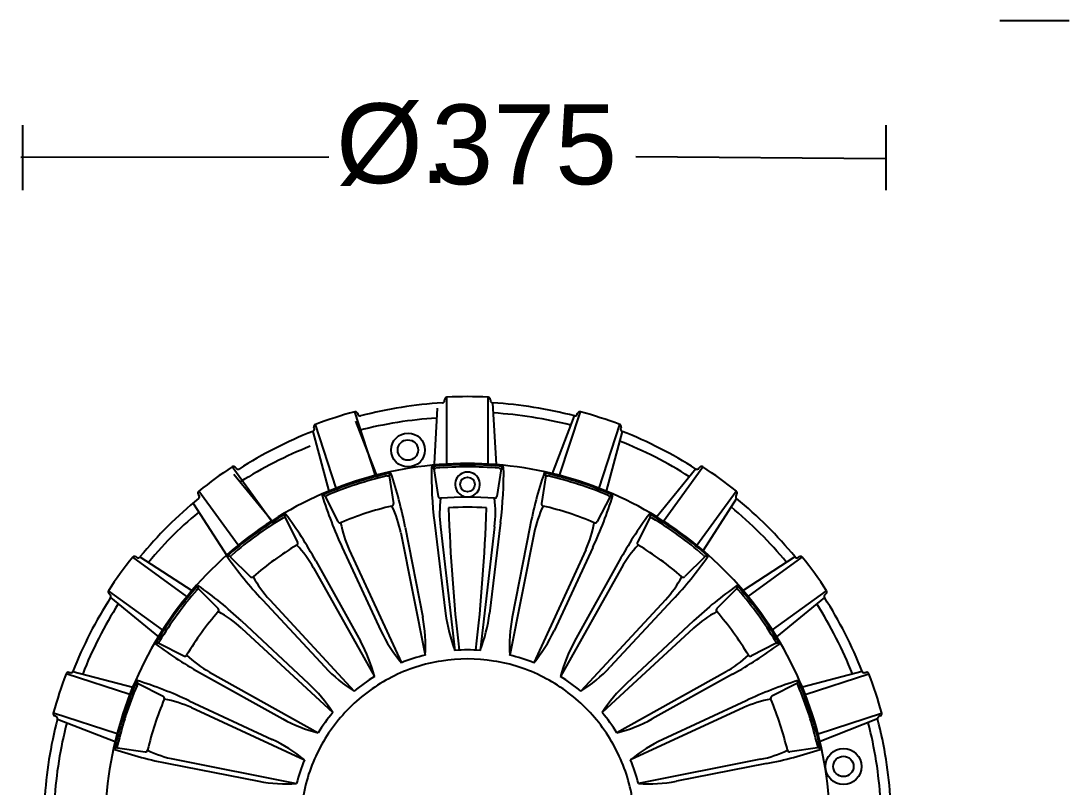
# Model space of a CAD drawing. Extents: x 0 to 122, y 0 to 312.
# Drawn here: x 0.2 to 116.5, y 52.4 to 137.4 of the extents above; entities that cross this region are included whole.
import ezdxf

# ---------------------------------------------------------------- set-up
doc = ezdxf.new("R2010")
doc.units = 0
doc.layers.add('LIVELLO_1', color=160, linetype='Continuous')
doc.styles.add('STD', font='txt')

# ---------------------------------------------------------------- blocks, each defined once
blk = doc.blocks.new('AI9-BLK1')
at = {"layer": 'LIVELLO_1', "color": 7}
for p, q in [((54.89, -18.95), (47.21, -18.95)), ((-61.21, -30.49), (-61.21, -37.71)), ((34.58, -30.49), (34.58, -37.71)), ((-61.4, -34.07), (-27.24, -34.03)), ((6.81, -33.98), (34.51, -34.19)), ((-14.39, -61.05), (-14.38, -60.9)), ((-14.38, -60.91), (-14.38, -60.9)), ((-14.15, -60.67), (-14.14, -60.67)), ((-14.15, -68.1), (-14.15, -60.67)), ((-9.54, -60.67), (-9.56, -60.67)), ((-9.56, -60.67), (-9.55, -60.67)), ((-9.55, -68.1), (-9.55, -60.67)), ((-9.32, -60.9), (-9.31, -61.05)), ((-9.07, -61.3), (-8.68, -68.15)), ((-24.36, -62.29), (-24.37, -62.29)), ((-24.37, -62.29), (-24.37, -62.29)), ((-22.07, -69.35), (-24.37, -62.29)), ((-24.07, -62.43), (-24.02, -62.57)), ((-15.21, -61.89), (-15.59, -68.73)), ((0, -62.74), (-2.47, -69.13)), ((-1.63, -69.35), (0.67, -62.29)), ((0.32, -62.57), (0.37, -62.43)), ((0.37, -62.44), (0.37, -62.43)), ((0.67, -62.29), (0.68, -62.29)), ((-28.73, -63.71), (-28.73, -63.71)), ((-26.44, -70.77), (-28.73, -63.71)), ((-24.29, -63.32), (-21.8, -69.72)), ((2.74, -70.77), (5.04, -63.71)), ((5.03, -63.71), (5.04, -63.7)), ((5.04, -63.71), (5.03, -63.71)), ((-29, -64.47), (-27.25, -71.09)), ((-28.85, -64.14), (-28.89, -64)), ((-28.88, -64), (-28.89, -64)), ((5.3, -64.46), (3.55, -71.09)), ((5.19, -64), (5.15, -64.14)), ((-37.95, -68.4), (-37.96, -68.41)), ((-37.96, -68.41), (-37.96, -68.4)), ((-33.59, -74.41), (-37.95, -68.4)), ((-37.63, -68.45), (-37.53, -68.56)), ((-15.59, -68.59), (-15.59, -68.61)), ((-8.11, -68.59), (-8.11, -68.61)), ((-7.99, -68.35), (-7.84, -68.38)), ((-7.84, -68.4), (-7.84, -68.38)), ((-7.84, -68.38), (-7.84, -68.38)), ((9.89, -74.41), (14.26, -68.4)), ((13.83, -68.56), (13.93, -68.45)), ((13.93, -68.46), (13.93, -68.45)), ((14.26, -68.4), (14.26, -68.41)), ((-37.77, -69.21), (-33.43, -74.52)), ((-20.54, -69.38), (-20.54, -69.4)), ((-20.54, -69.4), (-20.05, -72.46)), ((-20.5, -69.11), (-20.36, -69.09)), ((-20.36, -69.09), (-20.35, -69.1)), ((-20.35, -69.11), (-20.35, -69.1)), ((-15.59, -68.61), (-15.11, -71.68)), ((-8.11, -68.61), (-8.6, -71.68)), ((-3.16, -69.4), (-3.65, -72.46)), ((-3.16, -69.38), (-3.16, -69.4)), ((13.48, -68.63), (9.15, -73.94)), ((-41.65, -71.55), (-41.73, -71.43)), ((-41.72, -71.43), (-41.73, -71.43)), ((-41.67, -71.1), (-41.66, -71.09)), ((-37.31, -77.1), (-41.67, -71.1)), ((-27.66, -71.69), (-27.65, -71.7)), ((-27.65, -71.7), (-26.24, -74.46)), ((-14.84, -71.88), (-14.88, -71.97)), ((-8.86, -71.88), (-8.82, -71.97)), ((3.96, -71.7), (2.54, -74.46)), ((3.96, -71.69), (3.96, -71.7)), ((4.15, -71.49), (4.28, -71.56)), ((4.28, -71.56), (4.28, -71.57)), ((4.28, -71.58), (4.28, -71.57)), ((13.61, -77.1), (17.97, -71.1)), ((17.99, -71.9), (14.28, -77.67)), ((17.98, -71.11), (17.96, -71.09)), ((17.96, -71.09), (17.97, -71.09)), ((-42.27, -72.48), (-38.55, -78.24)), ((-20.24, -72.74), (-20.18, -72.81)), ((-3.46, -72.74), (-3.52, -72.81)), ((-32.17, -73.7), (-32.04, -73.63)), ((-32.13, -73.96), (-32.12, -73.98)), ((-32.12, -73.98), (-30.71, -76.74)), ((-32.04, -73.63), (-32.03, -73.64)), ((-32.02, -73.65), (-32.03, -73.64)), ((8.42, -73.98), (7.01, -76.74)), ((8.43, -73.96), (8.42, -73.98)), ((-25.93, -74.59), (-25.94, -74.68)), ((-18.77, -75.07), (-16.82, -85.06)), ((-15.52, -74.56), (-14.28, -84.66)), ((-14.86, -75.04), (-13.24, -88.75)), ((-8.84, -75.04), (-10.46, -88.75)), ((-8.18, -74.56), (-9.41, -84.66)), ((-4.93, -75.07), (-6.88, -85.06)), ((2.22, -74.59), (2.24, -74.68)), ((-19.25, -75.73), (-16.55, -89.27)), ((-4.45, -75.73), (-7.15, -89.27)), ((-30.8, -77.07), (-30.71, -77.12)), ((-25.75, -77.34), (-21.45, -86.57)), ((-24.97, -77.59), (-19.19, -90.13)), ((1.27, -77.59), (-4.51, -90.13)), ((2.05, -77.34), (-2.25, -86.57)), ((7.1, -77.07), (7.02, -77.12)), ((-48.99, -78.42), (-49, -78.41)), ((-48.98, -78.41), (-48.99, -78.42)), ((-42.98, -82.77), (-48.99, -78.41)), ((-48.66, -78.36), (-48.54, -78.44)), ((-48.19, -78.39), (-42.42, -82.11)), ((-38.18, -78.36), (-38.17, -78.38)), ((-38.17, -78.38), (-35.98, -80.56)), ((-28.68, -78.83), (-23.73, -87.73)), ((4.98, -78.83), (0.03, -87.73)), ((14.47, -78.38), (12.28, -80.56)), ((14.48, -78.36), (14.47, -78.38)), ((14.72, -78.23), (14.83, -78.34)), ((14.83, -78.34), (14.82, -78.35)), ((14.82, -78.36), (14.82, -78.35)), ((24.48, -78.39), (18.72, -82.11)), ((19.28, -82.77), (25.29, -78.41)), ((24.84, -78.44), (24.96, -78.36)), ((24.96, -78.36), (24.96, -78.36)), ((25.29, -78.41), (25.29, -78.42)), ((-28.93, -79.61), (-22.18, -91.65)), ((5.23, -79.61), (-1.52, -91.65)), ((-35.64, -80.58), (-35.62, -80.67)), ((11.93, -80.58), (11.92, -80.67)), ((-51.69, -82.13), (-51.68, -82.13)), ((-45.68, -86.49), (-51.69, -82.13)), ((-51.53, -82.55), (-51.64, -82.45)), ((-51.63, -82.45), (-51.64, -82.45)), ((-41.85, -81.66), (-41.74, -81.56)), ((-41.74, -81.56), (-41.73, -81.56)), ((-41.72, -81.57), (-41.73, -81.56)), ((-41.72, -81.9), (-41.71, -81.91)), ((-41.71, -81.91), (-39.52, -84.11)), ((18.01, -81.91), (15.82, -84.11)), ((18.03, -81.9), (18.01, -81.91)), ((21.98, -86.49), (27.99, -82.13)), ((27.94, -82.45), (27.83, -82.55)), ((27.99, -82.14), (27.98, -82.13)), ((27.98, -82.13), (27.99, -82.13)), ((-51.46, -82.9), (-46.14, -87.23)), ((-34.61, -83.14), (-27.68, -90.59)), ((-33.8, -83.15), (-24.42, -93.28)), ((10.1, -83.15), (0.73, -93.28)), ((10.91, -83.14), (3.97, -90.59)), ((27.76, -82.9), (22.45, -87.23)), ((-39.51, -84.45), (-39.41, -84.47)), ((15.81, -84.45), (15.71, -84.47)), ((-36.94, -85.47), (-29.49, -92.41)), ((13.24, -85.47), (5.79, -92.41)), ((-36.94, -86.28), (-26.8, -95.65)), ((13.24, -86.28), (3.1, -95.65)), ((-46.13, -87.95), (-46.11, -87.96)), ((-46.11, -87.96), (-43.34, -89.37)), ((22.41, -87.96), (19.65, -89.37)), ((22.43, -87.95), (22.41, -87.96)), ((22.69, -87.91), (22.76, -88.04)), ((22.74, -88.06), (22.75, -88.05)), ((22.76, -88.04), (22.75, -88.05)), ((-43.02, -89.28), (-42.97, -89.37)), ((-16.55, -89.27), (-16.55, -89.26)), ((-13.24, -88.75), (-13.24, -88.73)), ((-10.46, -88.75), (-10.46, -88.73)), ((-7.15, -89.27), (-7.14, -89.26)), ((19.32, -89.28), (19.27, -89.37)), ((-19.19, -90.13), (-19.2, -90.11)), ((-4.51, -90.13), (-4.5, -90.11)), ((-56.38, -91.33), (-56.39, -91.35)), ((-56.39, -91.35), (-56.39, -91.35)), ((-49.32, -93.64), (-56.38, -91.35)), ((-55.63, -91.08), (-49, -92.83)), ((-41.25, -91.4), (-32.35, -96.34)), ((-40.48, -91.16), (-28.43, -97.9)), ((-22.18, -91.65), (-22.19, -91.64)), ((-1.52, -91.65), (-1.51, -91.64)), ((16.78, -91.16), (4.73, -97.9)), ((17.55, -91.4), (8.65, -96.34)), ((31.93, -91.08), (25.3, -92.83)), ((25.63, -93.64), (32.68, -91.35)), ((32.25, -91.22), (32.4, -91.19)), ((32.39, -91.19), (32.4, -91.19)), ((32.68, -91.35), (32.69, -91.35)), ((-48.59, -92.23), (-48.52, -92.1)), ((-48.5, -92.1), (-48.52, -92.1)), ((-48.52, -92.1), (-48.52, -92.1)), ((-48.4, -92.41), (-48.38, -92.43)), ((-48.38, -92.43), (-45.62, -93.83)), ((24.69, -92.43), (21.92, -93.83)), ((24.7, -92.41), (24.69, -92.43)), ((-45.5, -94.16), (-45.4, -94.14)), ((-24.42, -93.28), (-24.43, -93.27)), ((0.73, -93.28), (0.74, -93.27)), ((21.8, -94.16), (21.7, -94.14)), ((-42.75, -94.33), (-33.51, -98.63)), ((-42.49, -95.1), (-29.95, -100.89)), ((18.79, -95.1), (6.25, -100.89)), ((19.05, -94.33), (9.82, -98.63)), ((-57.8, -95.71), (-57.8, -95.7)), ((-50.74, -98), (-57.8, -95.71)), ((-57.65, -96), (-57.66, -96.01)), ((-57.52, -96.06), (-57.66, -96.01)), ((-57.35, -96.38), (-50.95, -98.85)), ((-26.8, -95.65), (-26.81, -95.64)), ((3.1, -95.65), (3.11, -95.64)), ((27.04, -98), (34.1, -95.71)), ((33.65, -96.36), (27.26, -98.85)), ((33.96, -96.01), (33.82, -96.06)), ((34.11, -95.72), (34.1, -95.7)), ((34.1, -95.7), (34.11, -95.7)), ((-28.43, -97.9), (-28.44, -97.89)), ((4.73, -97.9), (4.74, -97.89)), ((-50.71, -99.53), (-50.7, -99.54)), ((-50.7, -99.54), (-47.63, -100.02)), ((-47.35, -99.83), (-47.28, -99.9)), ((23.65, -99.83), (23.58, -99.9)), ((27, -99.54), (23.93, -100.02)), ((27.01, -99.53), (27, -99.54)), ((27.28, -99.57), (27.3, -99.72)), ((27.28, -99.73), (27.29, -99.73)), ((27.3, -99.72), (27.29, -99.73)), ((-44.35, -100.83), (-30.81, -103.53)), ((-29.95, -100.89), (-29.97, -100.87)), ((6.25, -100.89), (6.27, -100.87)), ((20.65, -100.83), (7.11, -103.53)), ((-45.01, -101.31), (-35.02, -103.26)), ((21.31, -101.31), (11.32, -103.26)), ((-30.81, -103.53), (-30.82, -103.52)), ((7.11, -103.53), (7.13, -103.52))]:
    blk.add_line(p, q, dxfattribs=at)
for points in [[(-15.86, -68.38), (-15.86, -68.38), (-15.71, -68.35)], [(-15.59, -68.59), (-15.59, -68.59), (-15.59, -68.59), (-15.59, -68.59), (-15.57, -68.59), (-15.55, -68.59), (-15.52, -68.58)], [(-15.52, -68.58), (-15.48, -68.58), (-15.44, -68.57), (-15.39, -68.56), (-15.35, -68.55)], [(-8.35, -68.55), (-8.31, -68.56), (-8.26, -68.57), (-8.22, -68.58), (-8.18, -68.58)], [(-8.18, -68.58), (-8.15, -68.59), (-8.13, -68.59), (-8.11, -68.59), (-8.11, -68.59), (-8.11, -68.59), (-8.11, -68.59)], [(-20.79, -69.41), (-20.74, -69.4), (-20.7, -69.4), (-20.65, -69.4), (-20.62, -69.39)], [(-20.62, -69.39), (-20.59, -69.38), (-20.56, -69.38), (-20.55, -69.38), (-20.55, -69.38), (-20.54, -69.38)], [(-3.35, -69.1), (-3.34, -69.09), (-3.19, -69.11)], [(-3.16, -69.38), (-3.16, -69.38), (-3.16, -69.38), (-3.15, -69.38), (-3.14, -69.38), (-3.11, -69.38), (-3.08, -69.39)], [(-3.08, -69.39), (-3.04, -69.4), (-3, -69.4), (-2.96, -69.4), (-2.91, -69.41)], [(-27.98, -71.57), (-27.98, -71.56), (-27.85, -71.49)], [(-27.66, -71.69), (-27.66, -71.69), (-27.66, -71.69), (-27.65, -71.69), (-27.64, -71.68), (-27.62, -71.67), (-27.59, -71.66)], [(-27.59, -71.66), (-27.56, -71.64), (-27.52, -71.62), (-27.48, -71.59), (-27.44, -71.57)], [(3.74, -71.57), (3.78, -71.59), (3.82, -71.62), (3.86, -71.64), (3.89, -71.66)], [(3.89, -71.66), (3.92, -71.67), (3.94, -71.68), (3.96, -71.69), (3.96, -71.69), (3.96, -71.69), (3.96, -71.69)], [(-32.35, -74.07), (-32.31, -74.05), (-32.27, -74.03), (-32.23, -74.01), (-32.19, -74)], [(-32.19, -74), (-32.16, -73.99), (-32.14, -73.97), (-32.13, -73.97), (-32.13, -73.96), (-32.13, -73.96)], [(8.33, -73.64), (8.34, -73.63), (8.47, -73.7)], [(8.43, -73.96), (8.43, -73.96), (8.43, -73.96), (8.43, -73.97), (8.45, -73.97), (8.47, -73.99), (8.49, -74)], [(8.49, -74), (8.53, -74.01), (8.57, -74.03), (8.61, -74.05), (8.65, -74.07)], [(-38.52, -78.35), (-38.52, -78.34), (-38.42, -78.23)], [(-38.18, -78.36), (-38.18, -78.36), (-38.18, -78.36), (-38.16, -78.35), (-38.15, -78.33), (-38.13, -78.31)], [(-38.13, -78.31), (-38.1, -78.28), (-38.07, -78.26), (-38.04, -78.21), (-38.01, -78.18)], [(14.31, -78.18), (14.34, -78.21), (14.37, -78.26), (14.4, -78.28), (14.43, -78.31)], [(14.43, -78.31), (14.45, -78.33), (14.47, -78.35), (14.48, -78.36), (14.48, -78.36), (14.48, -78.36), (14.48, -78.36)], [(-41.9, -82.07), (-41.87, -82.04), (-41.84, -82.01), (-41.8, -81.98), (-41.78, -81.96)], [(-41.78, -81.96), (-41.75, -81.94), (-41.74, -81.92), (-41.73, -81.91), (-41.72, -81.91), (-41.72, -81.9)], [(18.03, -81.9), (18.03, -81.9), (18.03, -81.9), (18.03, -81.91), (18.04, -81.92), (18.06, -81.94), (18.08, -81.96)], [(18.04, -81.56), (18.05, -81.56), (18.15, -81.66)], [(18.08, -81.96), (18.11, -81.98), (18.14, -82.01), (18.17, -82.04), (18.21, -82.07)], [(-46.45, -88.05), (-46.46, -88.04), (-46.39, -87.91)], [(-46.13, -87.95), (-46.13, -87.95), (-46.12, -87.95), (-46.12, -87.95), (-46.11, -87.94), (-46.1, -87.91), (-46.09, -87.89)], [(-46.09, -87.89), (-46.07, -87.86), (-46.05, -87.82), (-46.04, -87.77), (-46.02, -87.73)], [(22.32, -87.73), (22.34, -87.77), (22.35, -87.82), (22.37, -87.86), (22.39, -87.89)], [(22.39, -87.89), (22.4, -87.91), (22.41, -87.94), (22.42, -87.95), (22.42, -87.95), (22.43, -87.95)], [(-48.52, -92.64), (-48.49, -92.59), (-48.47, -92.56), (-48.45, -92.52), (-48.43, -92.48)], [(-48.43, -92.48), (-48.42, -92.46), (-48.41, -92.44), (-48.4, -92.43), (-48.4, -92.42), (-48.4, -92.41)], [(24.7, -92.41), (24.7, -92.41), (24.7, -92.42), (24.7, -92.43), (24.71, -92.44), (24.72, -92.46), (24.73, -92.48)], [(24.73, -92.48), (24.75, -92.52), (24.77, -92.56), (24.79, -92.59), (24.82, -92.64)], [(24.82, -92.1), (24.83, -92.1), (24.9, -92.23)], [(-50.99, -99.73), (-51, -99.72), (-50.98, -99.57)], [(-50.71, -99.53), (-50.71, -99.53), (-50.71, -99.53), (-50.71, -99.53), (-50.71, -99.51), (-50.7, -99.5), (-50.7, -99.46)], [(-50.7, -99.46), (-50.69, -99.42), (-50.69, -99.38), (-50.69, -99.34), (-50.68, -99.29)], [(26.98, -99.29), (26.99, -99.34), (26.99, -99.38), (26.99, -99.42), (27, -99.46)], [(27, -99.46), (27, -99.5), (27.01, -99.51), (27.01, -99.53), (27.01, -99.53)]]:
    blk.add_lwpolyline(points, dxfattribs=at)
for centre, radius in [((-18.45, -66.53), 1.88), ((-18.46, -66.53), 1.13), ((-11.85, -70.35), 0.815), ((29.86, -101.62), 2), ((29.86, -101.62), 1.13)]:
    blk.add_circle(centre, radius, dxfattribs=at)
for points in [[(-14.63, -61.3), (-17.72, -61.49), (-20.71, -61.96), (-23.71, -62.74)], [(-14.64, -61.31), (-14.5, -61.3), (-14.39, -61.19), (-14.39, -61.05)], [(-14.63, -61.31), (-14.5, -61.29), (-14.4, -61.18), (-14.39, -61.05)], [(-9.55, -60.67), (-11.14, -60.59), (-12.55, -60.59), (-14.14, -60.67)], [(-9.31, -61.05), (-9.3, -61.18), (-9.2, -61.29), (-9.07, -61.31)], [(0.01, -62.74), (-2.99, -61.96), (-5.97, -61.49), (-9.07, -61.3)], [(-24.37, -62.29), (-25.9, -62.71), (-27.25, -63.14), (-28.73, -63.7)], [(-24.01, -62.57), (-23.97, -62.7), (-23.84, -62.78), (-23.71, -62.74)], [(-4.67, -62.89), (-6.16, -62.66), (-7.5, -62.51), (-9.01, -62.42)], [(0, -62.74), (0.14, -62.78), (0.28, -62.71), (0.32, -62.57)], [(0.01, -62.74), (0.14, -62.78), (0.27, -62.7), (0.32, -62.57)], [(5.04, -63.7), (3.55, -63.14), (2.21, -62.71), (0.67, -62.29)], [(-19.61, -63.47), (-21.1, -63.71), (-22.42, -63.98), (-23.88, -64.36)], [(-15.27, -63), (-16.79, -63.09), (-18.11, -63.23), (-19.61, -63.47)], [(-0.4, -63.78), (-1.87, -63.4), (-3.17, -63.13), (-4.67, -62.89)], [(-29, -64.46), (-31.88, -65.59), (-34.58, -66.96), (-37.19, -68.64)], [(-29, -64.46), (-28.88, -64.41), (-28.81, -64.27), (-28.85, -64.14)], [(-29, -64.47), (-28.88, -64.42), (-28.81, -64.27), (-28.85, -64.14)], [(5.16, -64.14), (5.11, -64.27), (5.17, -64.41), (5.3, -64.46)], [(13.49, -68.64), (10.88, -66.96), (8.19, -65.59), (5.3, -64.46)], [(-29.3, -66.11), (-30.71, -66.67), (-31.92, -67.22), (-33.27, -67.91)], [(8.99, -67.33), (7.65, -66.65), (6.42, -66.1), (5.01, -65.54)], [(12.78, -69.49), (11.5, -68.68), (10.34, -68.02), (8.99, -67.33)], [(-37.96, -68.4), (-39.29, -69.27), (-40.43, -70.1), (-41.67, -71.09)], [(-37.53, -68.56), (-37.45, -68.67), (-37.3, -68.7), (-37.19, -68.64)], [(-33.27, -67.91), (-34.62, -68.59), (-35.79, -69.26), (-37.06, -70.07)], [(-15.86, -68.38), (-15.88, -70.49), (-15.77, -72.47), (-15.52, -74.56)], [(-15.37, -68.31), (-15.5, -68.32), (-15.58, -68.33), (-15.71, -68.35)], [(-8.33, -68.31), (-10.68, -68.11), (-13.02, -68.11), (-15.37, -68.31)], [(-8.35, -68.55), (-10.69, -68.34), (-13.01, -68.34), (-15.35, -68.55)], [(-7.99, -68.35), (-8.12, -68.33), (-8.2, -68.32), (-8.33, -68.31)], [(-8.18, -74.56), (-7.93, -72.47), (-7.82, -70.49), (-7.84, -68.38)], [(-8.01, -68.44), (-8.06, -68.48), (-8.09, -68.53), (-8.11, -68.59)], [(-7.84, -68.4), (-7.9, -68.39), (-7.96, -68.41), (-8.01, -68.44)], [(13.48, -68.63), (13.6, -68.71), (13.76, -68.67), (13.83, -68.56)], [(13.49, -68.64), (13.61, -68.7), (13.75, -68.67), (13.83, -68.56)], [(17.98, -71.09), (16.73, -70.1), (15.59, -69.27), (14.26, -68.4)], [(-20.84, -69.18), (-23.14, -69.71), (-25.36, -70.43), (-27.53, -71.35)], [(-20.79, -69.41), (-23.07, -69.93), (-25.28, -70.65), (-27.44, -71.57)], [(-20.5, -69.11), (-20.64, -69.13), (-20.71, -69.15), (-20.84, -69.18)], [(-20.49, -69.21), (-20.53, -69.26), (-20.55, -69.31), (-20.54, -69.38)], [(-20.35, -69.11), (-20.41, -69.12), (-20.46, -69.15), (-20.49, -69.21)], [(-18.77, -75.07), (-19.17, -73.01), (-19.68, -71.09), (-20.35, -69.1)], [(-3.35, -69.1), (-4.02, -71.09), (-4.53, -73.01), (-4.93, -75.07)], [(-2.86, -69.18), (-2.98, -69.15), (-3.07, -69.13), (-3.19, -69.11)], [(3.74, -71.57), (1.58, -70.65), (-0.62, -69.93), (-2.91, -69.41)], [(3.84, -71.35), (1.67, -70.43), (-0.56, -69.71), (-2.86, -69.18)], [(-41.69, -71.9), (-44.08, -73.87), (-46.22, -76), (-48.19, -78.39)], [(-41.69, -71.9), (-41.59, -71.81), (-41.57, -71.66), (-41.65, -71.55)], [(-41.69, -71.9), (-41.59, -71.82), (-41.56, -71.66), (-41.65, -71.55)], [(-27.98, -71.57), (-27.35, -73.58), (-26.63, -75.43), (-25.75, -77.34)], [(-27.53, -71.35), (-27.66, -71.41), (-27.73, -71.44), (-27.85, -71.49)], [(-15.11, -71.68), (-15.08, -71.8), (-14.97, -71.9), (-14.84, -71.88)], [(-14.84, -71.88), (-14.97, -72.94), (-14.98, -73.99), (-14.86, -75.04)], [(-8.86, -71.88), (-10.87, -71.72), (-12.83, -71.72), (-14.84, -71.88)], [(-12.55, -71.53), (-12.12, -71.79), (-11.58, -71.79), (-11.14, -71.53)], [(-8.86, -71.88), (-8.73, -71.9), (-8.62, -71.8), (-8.6, -71.68)], [(-8.84, -75.04), (-8.72, -73.99), (-8.72, -72.94), (-8.86, -71.88)], [(2.05, -77.34), (2.93, -75.43), (3.65, -73.58), (4.28, -71.57)], [(4.15, -71.49), (4.03, -71.44), (3.96, -71.41), (3.84, -71.35)], [(4.1, -71.58), (4.04, -71.6), (3.99, -71.64), (3.96, -71.69)], [(4.28, -71.58), (4.22, -71.56), (4.16, -71.56), (4.1, -71.58)], [(24.49, -78.39), (22.52, -76), (20.39, -73.87), (17.99, -71.9)], [(-20.24, -72.74), (-22.2, -73.2), (-24.07, -73.81), (-25.93, -74.59)], [(-20.24, -72.74), (-20.12, -72.71), (-20.03, -72.59), (-20.05, -72.46)], [(-19.25, -75.73), (-19.45, -74.7), (-19.79, -73.7), (-20.24, -72.74)], [(-9.74, -72.94), (-11.18, -72.85), (-12.52, -72.85), (-13.96, -72.94)], [(-13.96, -72.94), (-13.76, -78.43), (-13.4, -83.25), (-12.79, -88.72)], [(-10.91, -88.72), (-10.3, -83.25), (-9.94, -78.43), (-9.74, -72.94)], [(-3.46, -72.74), (-3.91, -73.7), (-4.25, -74.7), (-4.45, -75.73)], [(-3.65, -72.46), (-3.67, -72.59), (-3.58, -72.71), (-3.46, -72.74)], [(2.22, -74.59), (0.37, -73.81), (-1.5, -73.2), (-3.46, -72.74)], [(20.62, -75.77), (19.55, -74.7), (18.55, -73.8), (17.39, -72.83)], [(-41.67, -73.42), (-42.84, -74.38), (-43.82, -75.28), (-44.89, -76.35)], [(-32.47, -73.87), (-34.49, -75.08), (-36.39, -76.45), (-38.17, -78)], [(-32.35, -74.07), (-34.36, -75.28), (-36.24, -76.64), (-38.01, -78.18)], [(-32.17, -73.7), (-32.29, -73.76), (-32.36, -73.8), (-32.47, -73.87)], [(-32.13, -73.79), (-32.15, -73.85), (-32.15, -73.9), (-32.13, -73.96)], [(-32.02, -73.65), (-32.08, -73.68), (-32.12, -73.73), (-32.13, -73.79)], [(-28.68, -78.83), (-29.7, -76.99), (-30.77, -75.32), (-32.03, -73.64)], [(8.33, -73.64), (7.08, -75.32), (6, -76.99), (4.98, -78.83)], [(8.77, -73.87), (8.66, -73.8), (8.59, -73.76), (8.47, -73.7)], [(14.31, -78.18), (12.54, -76.64), (10.66, -75.28), (8.65, -74.07)], [(14.47, -78), (12.69, -76.45), (10.8, -75.08), (8.77, -73.87)], [(-26.24, -74.46), (-26.18, -74.59), (-26.05, -74.64), (-25.92, -74.59)], [(-25.93, -74.59), (-25.73, -75.63), (-25.41, -76.63), (-24.97, -77.59)], [(1.27, -77.59), (1.71, -76.63), (2.04, -75.63), (2.22, -74.59)], [(2.22, -74.59), (2.35, -74.64), (2.48, -74.59), (2.54, -74.46)], [(-44.31, -75.77), (-45.38, -76.84), (-46.29, -77.83), (-47.25, -79)], [(-30.8, -77.07), (-30.69, -77), (-30.65, -76.86), (-30.71, -76.74)], [(7.01, -76.74), (6.95, -76.86), (6.99, -77), (7.1, -77.07)], [(23.55, -79), (22.59, -77.83), (21.69, -76.84), (20.62, -75.77)], [(-30.8, -77.07), (-32.52, -78.12), (-34.11, -79.27), (-35.64, -80.58)], [(-28.93, -79.61), (-29.44, -78.68), (-30.07, -77.83), (-30.8, -77.07)], [(7.1, -77.07), (6.37, -77.83), (5.75, -78.68), (5.23, -79.61)], [(11.93, -80.58), (10.41, -79.27), (8.82, -78.12), (7.1, -77.07)], [(-49, -78.41), (-49.99, -79.65), (-50.82, -80.8), (-51.69, -82.13)], [(-48.54, -78.43), (-48.43, -78.51), (-48.28, -78.5), (-48.19, -78.39)], [(-38.52, -78.35), (-37.3, -80.06), (-36.05, -81.6), (-34.61, -83.14)], [(-38.17, -78), (-38.27, -78.09), (-38.33, -78.14), (-38.42, -78.23)], [(10.91, -83.14), (12.35, -81.6), (13.6, -80.06), (14.82, -78.35)], [(14.72, -78.23), (14.63, -78.14), (14.57, -78.09), (14.47, -78)], [(14.65, -78.3), (14.59, -78.3), (14.53, -78.32), (14.48, -78.36)], [(14.82, -78.36), (14.77, -78.32), (14.71, -78.3), (14.65, -78.3)], [(24.48, -78.39), (24.57, -78.5), (24.73, -78.52), (24.84, -78.43)], [(24.49, -78.39), (24.58, -78.5), (24.73, -78.51), (24.84, -78.43)], [(27.99, -82.13), (27.12, -80.8), (26.29, -79.65), (25.29, -78.41)], [(-35.98, -80.56), (-35.88, -80.66), (-35.73, -80.66), (-35.64, -80.58)], [(-35.64, -80.58), (-35.13, -81.51), (-34.52, -82.36), (-33.8, -83.15)], [(10.1, -83.15), (10.82, -82.36), (11.43, -81.51), (11.93, -80.58)], [(11.93, -80.58), (12.04, -80.66), (12.18, -80.66), (12.28, -80.56)], [(-51.45, -82.9), (-51.39, -82.77), (-51.42, -82.63), (-51.53, -82.55)], [(-51.46, -82.9), (-51.38, -82.78), (-51.41, -82.63), (-51.53, -82.55)], [(-42.08, -81.92), (-43.63, -83.7), (-45.01, -85.58), (-46.22, -87.61)], [(-41.9, -82.07), (-43.44, -83.84), (-44.81, -85.72), (-46.02, -87.73)], [(-41.85, -81.66), (-41.94, -81.76), (-42, -81.81), (-42.08, -81.92)], [(-41.72, -81.57), (-41.77, -81.61), (-41.79, -81.67), (-41.79, -81.74)], [(-41.79, -81.74), (-41.79, -81.8), (-41.76, -81.85), (-41.72, -81.9)], [(-36.94, -85.47), (-38.48, -84.04), (-40.02, -82.78), (-41.73, -81.56)], [(18.04, -81.56), (16.32, -82.78), (14.78, -84.04), (13.24, -85.47)], [(18.39, -81.92), (18.3, -81.81), (18.25, -81.76), (18.15, -81.66)], [(22.32, -87.73), (21.11, -85.72), (19.75, -83.84), (18.21, -82.07)], [(22.52, -87.61), (21.31, -85.58), (19.93, -83.7), (18.39, -81.92)], [(27.83, -82.55), (27.72, -82.63), (27.69, -82.77), (27.76, -82.9)], [(-51.45, -82.9), (-53.13, -85.5), (-54.5, -88.19), (-55.63, -91.08)], [(-50.6, -83.6), (-51.41, -84.88), (-52.07, -86.04), (-52.76, -87.38)], [(29.06, -87.38), (28.37, -86.04), (27.71, -84.87), (26.9, -83.6)], [(31.93, -91.08), (30.8, -88.19), (29.43, -85.5), (27.76, -82.9)], [(-39.51, -84.45), (-40.82, -85.97), (-41.97, -87.56), (-43.02, -89.28)], [(-39.51, -84.45), (-39.42, -84.35), (-39.42, -84.2), (-39.52, -84.11)], [(-36.94, -86.28), (-37.71, -85.57), (-38.57, -84.95), (-39.51, -84.45)], [(-14.28, -84.66), (-14.11, -86.07), (-13.76, -87.43), (-13.24, -88.75)], [(-10.46, -88.75), (-9.93, -87.43), (-9.59, -86.07), (-9.41, -84.66)], [(15.81, -84.45), (14.87, -84.95), (14.02, -85.57), (13.24, -86.28)], [(15.82, -84.11), (15.73, -84.2), (15.72, -84.35), (15.81, -84.45)], [(19.32, -89.28), (18.27, -87.56), (17.12, -85.97), (15.81, -84.45)], [(-16.55, -89.27), (-16.46, -87.86), (-16.54, -86.46), (-16.82, -85.06)], [(-6.88, -85.06), (-7.15, -86.46), (-7.24, -87.86), (-7.15, -89.27)], [(-21.45, -86.57), (-20.85, -87.86), (-20.1, -89.04), (-19.19, -90.13)], [(-4.51, -90.13), (-3.6, -89.04), (-2.85, -87.86), (-2.25, -86.57)], [(-52.76, -87.38), (-53.45, -88.74), (-54, -89.96), (-54.55, -91.37)], [(-46.45, -88.05), (-44.76, -89.3), (-43.09, -90.38), (-41.25, -91.4)], [(-46.22, -87.61), (-46.29, -87.72), (-46.33, -87.79), (-46.39, -87.91)], [(-22.18, -91.65), (-22.53, -90.28), (-23.04, -88.97), (-23.73, -87.73)], [(0.03, -87.73), (-0.65, -88.97), (-1.17, -90.28), (-1.52, -91.65)], [(17.55, -91.4), (19.39, -90.38), (21.06, -89.3), (22.75, -88.05)], [(22.61, -87.95), (22.55, -87.93), (22.48, -87.93), (22.43, -87.95)], [(22.69, -87.91), (22.63, -87.79), (22.59, -87.72), (22.52, -87.61)], [(22.74, -88.06), (22.71, -88), (22.66, -87.97), (22.61, -87.95)], [(30.85, -91.36), (30.3, -89.95), (29.75, -88.74), (29.06, -87.38)], [(-43.34, -89.37), (-43.22, -89.43), (-43.08, -89.39), (-43.02, -89.28)], [(-43.02, -89.28), (-42.25, -90.01), (-41.4, -90.63), (-40.48, -91.16)], [(-16.55, -89.27), (-17.46, -89.5), (-18.33, -89.78), (-19.19, -90.13)], [(-10.46, -88.75), (-11.39, -88.68), (-12.31, -88.68), (-13.24, -88.75)], [(-4.51, -90.13), (-5.37, -89.78), (-6.24, -89.5), (-7.15, -89.27)], [(16.78, -91.16), (17.7, -90.63), (18.55, -90.01), (19.32, -89.28)], [(19.32, -89.28), (19.39, -89.39), (19.53, -89.43), (19.65, -89.37)], [(-27.68, -90.59), (-26.71, -91.63), (-25.63, -92.52), (-24.42, -93.28)], [(-14.75, -89.93), (-16.67, -90.22), (-18.53, -90.83), (-20.26, -91.72)], [(-8.95, -89.93), (-10.87, -89.62), (-12.83, -89.62), (-14.75, -89.93)], [(-3.44, -91.72), (-5.17, -90.83), (-7.03, -90.22), (-8.95, -89.93)], [(0.73, -93.28), (1.93, -92.52), (3.01, -91.63), (3.97, -90.59)], [(-56.39, -91.35), (-56.95, -92.83), (-57.39, -94.18), (-57.81, -95.7)], [(-20.26, -91.72), (-22, -92.6), (-23.58, -93.75), (-24.95, -95.12)], [(-22.18, -91.65), (-22.97, -92.14), (-23.71, -92.68), (-24.42, -93.28)], [(1.25, -95.12), (-0.12, -93.75), (-1.7, -92.6), (-3.44, -91.72)], [(0.73, -93.28), (0.01, -92.68), (-0.73, -92.14), (-1.52, -91.65)], [(31.93, -91.08), (31.99, -91.21), (32.12, -91.26), (32.25, -91.22)], [(31.93, -91.08), (31.98, -91.21), (32.12, -91.27), (32.25, -91.22)], [(34.11, -95.7), (33.69, -94.18), (33.26, -92.83), (32.69, -91.35)], [(-48.74, -92.54), (-49.66, -94.72), (-50.38, -96.94), (-50.91, -99.24)], [(-48.52, -92.64), (-49.44, -94.79), (-50.15, -97), (-50.68, -99.29)], [(-48.59, -92.23), (-48.65, -92.35), (-48.69, -92.43), (-48.74, -92.54)], [(-48.5, -92.1), (-48.53, -92.16), (-48.53, -92.22), (-48.51, -92.28)], [(-42.75, -94.33), (-44.65, -93.44), (-46.51, -92.73), (-48.52, -92.1)], [(-48.51, -92.28), (-48.49, -92.34), (-48.45, -92.39), (-48.4, -92.41)], [(-26.8, -95.65), (-27.55, -94.45), (-28.45, -93.38), (-29.49, -92.41)], [(5.79, -92.41), (4.75, -93.38), (3.85, -94.45), (3.1, -95.65)], [(24.82, -92.1), (22.81, -92.73), (20.95, -93.44), (19.05, -94.33)], [(26.98, -99.29), (26.45, -97), (25.74, -94.79), (24.82, -92.64)], [(25.04, -92.54), (24.99, -92.43), (24.95, -92.35), (24.9, -92.23)], [(27.21, -99.24), (26.68, -96.94), (25.96, -94.72), (25.04, -92.54)], [(-45.5, -94.16), (-46.28, -96.01), (-46.88, -97.87), (-47.35, -99.83)], [(-45.5, -94.16), (-45.45, -94.03), (-45.5, -93.9), (-45.62, -93.83)], [(-42.49, -95.1), (-43.45, -94.67), (-44.46, -94.34), (-45.5, -94.16)], [(21.8, -94.16), (20.76, -94.34), (19.76, -94.67), (18.79, -95.1)], [(21.92, -93.83), (21.8, -93.9), (21.75, -94.03), (21.8, -94.16)], [(23.65, -99.83), (23.19, -97.87), (22.58, -96.01), (21.8, -94.16)], [(-24.95, -95.12), (-26.33, -96.5), (-27.48, -98.08), (-28.36, -99.81)], [(4.66, -99.81), (3.78, -98.08), (2.63, -96.5), (1.25, -95.12)], [(-57.35, -96.36), (-58.13, -99.36), (-58.6, -102.35), (-58.79, -105.44)], [(-57.35, -96.38), (-57.31, -96.24), (-57.39, -96.11), (-57.52, -96.06)], [(-57.35, -96.36), (-57.32, -96.23), (-57.39, -96.11), (-57.52, -96.07)], [(-32.35, -96.34), (-31.11, -97.03), (-29.8, -97.55), (-28.43, -97.9)], [(-26.8, -95.65), (-27.4, -96.37), (-27.93, -97.11), (-28.43, -97.9)], [(4.73, -97.9), (4.24, -97.11), (3.7, -96.37), (3.1, -95.65)], [(4.73, -97.9), (6.11, -97.55), (7.41, -97.03), (8.65, -96.34)], [(33.82, -96.07), (33.7, -96.11), (33.62, -96.23), (33.65, -96.36)], [(35.09, -105.44), (34.91, -102.35), (34.43, -99.36), (33.65, -96.36)], [(-56.31, -96.78), (-56.69, -98.24), (-56.96, -99.54), (-57.2, -101.04)], [(33.5, -101.04), (33.26, -99.55), (32.99, -98.24), (32.61, -96.77)], [(-29.95, -100.89), (-31.04, -99.98), (-32.23, -99.23), (-33.51, -98.63)], [(9.82, -98.63), (8.53, -99.23), (7.34, -99.98), (6.25, -100.89)], [(-50.99, -99.73), (-49, -100.4), (-47.08, -100.91), (-45.01, -101.31)], [(-50.91, -99.24), (-50.94, -99.36), (-50.96, -99.44), (-50.98, -99.57)], [(-47.63, -100.02), (-47.5, -100.04), (-47.38, -99.96), (-47.35, -99.83)], [(-47.35, -99.83), (-46.39, -100.29), (-45.39, -100.62), (-44.35, -100.83)], [(-28.36, -99.81), (-29.25, -101.54), (-29.85, -103.4), (-30.15, -105.33)], [(20.65, -100.83), (21.69, -100.62), (22.69, -100.29), (23.65, -99.83)], [(21.31, -101.31), (23.38, -100.91), (25.3, -100.4), (27.29, -99.73)], [(23.65, -99.83), (23.68, -99.96), (23.8, -100.04), (23.93, -100.02)], [(27.19, -99.58), (27.14, -99.54), (27.08, -99.53), (27.01, -99.53)], [(27.28, -99.73), (27.27, -99.67), (27.24, -99.62), (27.19, -99.58)], [(27.28, -99.57), (27.26, -99.44), (27.24, -99.36), (27.21, -99.24)], [(-57.2, -101.04), (-57.44, -102.54), (-57.58, -103.87), (-57.68, -105.38)], [(-29.95, -100.89), (-30.3, -101.75), (-30.58, -102.62), (-30.81, -103.53)], [(7.11, -103.53), (6.89, -102.62), (6.6, -101.75), (6.25, -100.89)], [(33.98, -105.37), (33.88, -103.86), (33.74, -102.54), (33.5, -101.04)], [(-35.02, -103.26), (-33.63, -103.53), (-32.22, -103.62), (-30.81, -103.53)], [(7.11, -103.53), (8.53, -103.62), (9.93, -103.53), (11.32, -103.26)]]:
    blk.add_open_spline(points, degree=3, dxfattribs=at)
for points, knots in [([(-14.14, -60.67), (-14.14, -60.67), (-14.14, -60.67), (-14.14, -60.67), (-14.27, -60.67), (-14.38, -60.77), (-14.38, -60.9)], [0, 0, 0, 0, 1, 1, 1, 2, 2, 2, 2]), ([(-9.32, -60.91), (-9.32, -60.91), (-9.32, -60.9), (-9.32, -60.9), (-9.33, -60.77), (-9.43, -60.67), (-9.55, -60.67)], [0, 0, 0, 0, 1, 1, 1, 2, 2, 2, 2]), ([(-24.07, -62.44), (-24.07, -62.44), (-24.07, -62.43), (-24.07, -62.43), (-24.12, -62.32), (-24.25, -62.25), (-24.37, -62.29)], [0, 0, 0, 0, 1, 1, 1, 2, 2, 2, 2]), ([(0.68, -62.29), (0.68, -62.29), (0.67, -62.29), (0.67, -62.29), (0.55, -62.25), (0.42, -62.32), (0.37, -62.43)], [0, 0, 0, 0, 1, 1, 1, 2, 2, 2, 2]), ([(-28.73, -63.71), (-28.73, -63.71), (-28.73, -63.7), (-28.73, -63.7), (-28.85, -63.74), (-28.92, -63.88), (-28.89, -64)], [0, 0, 0, 0, 1, 1, 1, 2, 2, 2, 2]), ([(5.19, -64), (5.19, -64), (5.19, -64), (5.19, -64), (5.22, -63.88), (5.16, -63.74), (5.04, -63.7)], [0, 0, 0, 0, 1, 1, 1, 2, 2, 2, 2]), ([(-37.63, -68.46), (-37.63, -68.46), (-37.63, -68.45), (-37.63, -68.45), (-37.71, -68.35), (-37.85, -68.33), (-37.96, -68.4)], [0, 0, 0, 0, 1, 1, 1, 2, 2, 2, 2]), ([(-5.56, -68.52), (-9.73, -67.86), (-13.97, -67.86), (-18.14, -68.52), (-22.31, -69.18), (-26.34, -70.49), (-30.11, -72.41)], [0, 0, 0, 0, 1, 1, 1, 2, 2, 2, 2]), ([(-15.59, -68.59), (-15.61, -68.53), (-15.64, -68.48), (-15.69, -68.44), (-15.74, -68.41), (-15.8, -68.39), (-15.86, -68.4), (-15.86, -68.4), (-15.86, -68.38), (-15.86, -68.38)], [0, 0, 0, 0, 1, 1, 1, 2, 2, 2, 3, 3, 3, 3]), ([(16.59, -79.8), (13.6, -76.81), (10.17, -74.32), (6.41, -72.41), (2.65, -70.49), (-1.39, -69.18), (-5.56, -68.52)], [0, 0, 0, 0, 1, 1, 1, 2, 2, 2, 2]), ([(14.26, -68.41), (14.26, -68.41), (14.26, -68.4), (14.26, -68.4), (14.15, -68.33), (14.01, -68.35), (13.93, -68.45)], [0, 0, 0, 0, 1, 1, 1, 2, 2, 2, 2]), ([(-11.14, -71.53), (-10.61, -71.21), (-10.36, -70.58), (-10.52, -69.99), (-10.69, -69.38), (-11.23, -68.97), (-11.85, -68.97), (-12.47, -68.97), (-13.01, -69.38), (-13.18, -69.99), (-13.34, -70.58), (-13.09, -71.21), (-12.55, -71.53)], [0, 0, 0, 0, 1, 1, 1, 2, 2, 2, 3, 3, 3, 4, 4, 4, 4]), ([(-3.16, -69.38), (-3.15, -69.31), (-3.17, -69.26), (-3.2, -69.21), (-3.24, -69.15), (-3.29, -69.12), (-3.35, -69.11), (-3.35, -69.11), (-3.35, -69.1), (-3.35, -69.1)], [0, 0, 0, 0, 1, 1, 1, 2, 2, 2, 3, 3, 3, 3]), ([(-41.66, -71.09), (-41.66, -71.09), (-41.67, -71.09), (-41.67, -71.09), (-41.77, -71.17), (-41.8, -71.32), (-41.73, -71.43)], [0, 0, 0, 0, 1, 1, 1, 2, 2, 2, 2]), ([(-27.66, -71.69), (-27.69, -71.64), (-27.74, -71.6), (-27.8, -71.58), (-27.86, -71.56), (-27.92, -71.56), (-27.98, -71.58), (-27.98, -71.58), (-27.98, -71.57), (-27.98, -71.57)], [0, 0, 0, 0, 1, 1, 1, 2, 2, 2, 3, 3, 3, 3]), ([(18.03, -71.43), (18.03, -71.43), (17.95, -71.55), (17.95, -71.55), (17.87, -71.66), (17.89, -71.81), (17.99, -71.9)], [0, 0, 0, 0, 1, 1, 1, 2, 2, 2, 2]), ([(18.02, -71.43), (18.02, -71.43), (18.03, -71.43), (18.03, -71.43), (18.1, -71.32), (18.07, -71.17), (17.97, -71.09)], [0, 0, 0, 0, 1, 1, 1, 2, 2, 2, 2]), ([(-30.11, -72.41), (-33.87, -74.32), (-37.3, -76.81), (-40.28, -79.8), (-43.27, -82.78), (-45.77, -86.22), (-47.68, -89.97)], [0, 0, 0, 0, 1, 1, 1, 2, 2, 2, 2]), ([(8.43, -73.96), (8.45, -73.9), (8.46, -73.85), (8.44, -73.79), (8.42, -73.73), (8.38, -73.68), (8.33, -73.65), (8.33, -73.65), (8.33, -73.64), (8.33, -73.64)], [0, 0, 0, 0, 1, 1, 1, 2, 2, 2, 3, 3, 3, 3]), ([(-48.66, -78.36), (-48.66, -78.36), (-48.66, -78.36), (-48.66, -78.36), (-48.77, -78.29), (-48.91, -78.31), (-49, -78.41)], [0, 0, 0, 0, 1, 1, 1, 2, 2, 2, 2]), ([(-38.18, -78.36), (-38.23, -78.32), (-38.29, -78.3), (-38.35, -78.3), (-38.41, -78.3), (-38.47, -78.32), (-38.52, -78.36), (-38.52, -78.36), (-38.52, -78.35), (-38.52, -78.35)], [0, 0, 0, 0, 1, 1, 1, 2, 2, 2, 3, 3, 3, 3]), ([(25.29, -78.42), (25.29, -78.42), (25.29, -78.41), (25.29, -78.41), (25.21, -78.31), (25.07, -78.29), (24.96, -78.36)], [0, 0, 0, 0, 1, 1, 1, 2, 2, 2, 2]), ([(27.87, -101.93), (27.21, -97.77), (25.9, -93.73), (23.98, -89.97), (22.06, -86.22), (19.57, -82.78), (16.59, -79.8)], [0, 0, 0, 0, 1, 1, 1, 2, 2, 2, 2]), ([(-51.68, -82.13), (-51.68, -82.13), (-51.69, -82.13), (-51.69, -82.13), (-51.76, -82.23), (-51.74, -82.37), (-51.64, -82.45)], [0, 0, 0, 0, 1, 1, 1, 2, 2, 2, 2]), ([(18.03, -81.9), (18.07, -81.85), (18.09, -81.8), (18.09, -81.74), (18.09, -81.67), (18.07, -81.61), (18.03, -81.57), (18.03, -81.57), (18.04, -81.56), (18.04, -81.56)], [0, 0, 0, 0, 1, 1, 1, 2, 2, 2, 3, 3, 3, 3]), ([(27.94, -82.45), (27.94, -82.45), (27.94, -82.45), (27.94, -82.45), (28.04, -82.37), (28.06, -82.23), (27.99, -82.13)], [0, 0, 0, 0, 1, 1, 1, 2, 2, 2, 2]), ([(-46.13, -87.95), (-46.18, -87.93), (-46.24, -87.93), (-46.3, -87.95), (-46.36, -87.97), (-46.41, -88), (-46.44, -88.06), (-46.44, -88.06), (-46.45, -88.05), (-46.45, -88.05)], [0, 0, 0, 0, 1, 1, 1, 2, 2, 2, 3, 3, 3, 3]), ([(-47.68, -89.97), (-49.6, -93.73), (-50.91, -97.77), (-51.57, -101.93), (-52.23, -106.1), (-52.23, -110.34), (-51.57, -114.51)], [0, 0, 0, 0, 1, 1, 1, 2, 2, 2, 2]), ([(-56.09, -91.19), (-56.09, -91.19), (-56.09, -91.19), (-56.09, -91.19), (-56.22, -91.16), (-56.35, -91.22), (-56.39, -91.35)], [0, 0, 0, 0, 1, 1, 1, 2, 2, 2, 2]), ([(-56.09, -91.19), (-56.09, -91.19), (-55.95, -91.22), (-55.95, -91.22), (-55.82, -91.26), (-55.68, -91.21), (-55.63, -91.08)], [0, 0, 0, 0, 1, 1, 1, 2, 2, 2, 2]), ([(32.69, -91.35), (32.69, -91.35), (32.69, -91.35), (32.69, -91.35), (32.65, -91.22), (32.52, -91.16), (32.4, -91.19)], [0, 0, 0, 0, 1, 1, 1, 2, 2, 2, 2]), ([(24.7, -92.41), (24.75, -92.39), (24.79, -92.34), (24.81, -92.28), (24.83, -92.22), (24.83, -92.16), (24.81, -92.1), (24.81, -92.1), (24.82, -92.1), (24.82, -92.1)], [0, 0, 0, 0, 1, 1, 1, 2, 2, 2, 3, 3, 3, 3]), ([(-57.8, -95.7), (-57.8, -95.7), (-57.81, -95.7), (-57.81, -95.7), (-57.84, -95.83), (-57.78, -95.95), (-57.66, -96.01)], [0, 0, 0, 0, 1, 1, 1, 2, 2, 2, 2]), ([(33.96, -96), (33.96, -96), (33.96, -96.01), (33.96, -96.01), (34.08, -95.95), (34.14, -95.83), (34.11, -95.7)], [0, 0, 0, 0, 1, 1, 1, 2, 2, 2, 2]), ([(-50.71, -99.53), (-50.78, -99.53), (-50.84, -99.54), (-50.88, -99.58), (-50.94, -99.62), (-50.97, -99.67), (-50.98, -99.73), (-50.98, -99.73), (-50.99, -99.73), (-50.99, -99.73)], [0, 0, 0, 0, 1, 1, 1, 2, 2, 2, 3, 3, 3, 3]), ([(6.46, -111.12), (6.76, -109.2), (6.76, -107.25), (6.46, -105.33), (6.15, -103.4), (5.55, -101.54), (4.66, -99.81)], [0, 0, 0, 0, 1, 1, 1, 2, 2, 2, 2]), ([(23.98, -126.47), (25.9, -122.71), (27.21, -118.68), (27.87, -114.51), (28.53, -110.34), (28.53, -106.1), (27.87, -101.93)], [0, 0, 0, 0, 1, 1, 1, 2, 2, 2, 2])]:
    blk.add_open_spline(points, degree=3, knots=knots, dxfattribs=at)
at = {"layer": 'LIVELLO_1', "color": 7, "char_height": 8.8512, "attachment_point": 1, "style": 'STD'}
for s, insert in [('\\fArial|b0|i0;\\H8.8512;\\C7;Ø', (-26.43, -28.08)), ('\\fArial|b0|i0;\\H8.8512;\\C7;375', (-15.88, -28.21)), ('\\fArial|b0|i0;\\H8.8512;\\C7;.', (-17.17, -28.08))]:
    blk.add_mtext(s, dxfattribs=dict(at, insert=insert))

msp = doc.modelspace()

# ---------------------------------------------------------------- block references
at = {"layer": 'LIVELLO_1', "color": 7}
msp.add_blockref('AI9-BLK1', (61.621217, 156.304671), dxfattribs=at)

doc.saveas('drawing.dxf')
